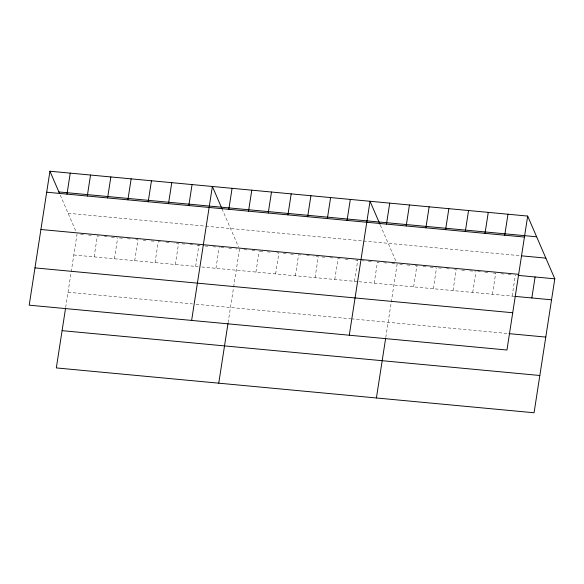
<?xml version="1.0" encoding="UTF-8"?>
<svg xmlns="http://www.w3.org/2000/svg" width="584" height="584" viewBox="0 0 584 584"><rect width="100%" height="100%" fill="white"/><g stroke="black" fill="none" stroke-linecap="round" stroke-linejoin="round"><path stroke-width="0.44" stroke-dasharray="2.92 2.19" d="M65.685 307.425L71.058 272.721M71.197 271.83L77.051 233.98M94.112 256.872L97.36 235.885L99.127 236.053M114.413 258.778L117.661 237.79M134.714 260.683L137.97 239.696L135.32 239.447M155.023 262.596L158.271 241.601L161.804 241.937M175.324 264.501L178.573 243.513L174.163 243.097M195.633 266.406L198.881 245.419M215.934 268.312L219.183 247.324M228.118 322.675L233.49 287.963M233.629 287.08L239.491 249.229L235.958 248.893M255.945 272.064L259.194 251.076M275.655 273.918L278.904 252.93L275.32 252.595M295.358 275.765L298.606 254.777L302.191 255.113M315.068 277.619L318.317 256.624L313.834 256.208M334.771 279.466L338.019 258.478L340.713 258.727M354.481 281.313L357.729 260.325L353.254 259.909M374.191 283.167L377.439 262.179L379.228 262.347M385.776 337.472L397.142 264.026L391.769 263.523M413.603 286.868L416.852 265.873M433.306 288.715L436.555 267.728M453.016 290.562L456.265 269.574L454.476 269.406M472.726 292.416L475.975 271.429M492.429 294.263L495.677 273.276L492.991 273.027M512.139 296.117L515.387 275.13M68.102 213.269L204.94 226.118M205.823 226.198L520.767 255.763M80.585 234.315L85.001 234.724M88.527 235.06L91.177 235.308M104.419 236.549L107.069 236.797M111.486 237.213L116.778 237.71M119.428 237.958L122.961 238.287M127.37 238.703L130.904 239.038M143.262 240.199L145.912 240.447M151.205 240.944L153.855 241.192M166.214 242.353L169.747 242.681M182.106 243.842L184.756 244.09M190.048 244.587L192.698 244.835M197.115 245.251L200.648 245.579M205.057 245.995L207.707 246.244M213.007 246.74L215.649 246.988M220.949 247.485L224.482 247.82M228.892 248.237L231.541 248.485M243.966 249.645L247.55 249.981M252.025 250.405L255.609 250.74M260.092 251.164L262.778 251.412M267.253 251.835L270.837 252.171M283.379 253.346L286.065 253.602M290.547 254.018L294.132 254.354M306.673 255.536L309.359 255.785M321.901 256.967L325.485 257.303M329.96 257.719L332.646 257.975M345.188 259.15L348.772 259.486M362.211 260.749L364 260.917M368.482 261.333L372.059 261.676M383.71 262.763L387.287 263.099M399.828 264.282L402.522 264.53M406.997 264.953L410.581 265.289M415.056 265.705L418.64 266.048M423.123 266.465L426.707 266.8M430.284 267.136L435.664 267.64M438.35 267.895L441.935 268.231M446.41 268.655L449.994 268.99M461.637 270.078L465.222 270.414M469.704 270.837L475.077 271.341M477.763 271.596L480.449 271.845M484.932 272.268L488.516 272.604M501.05 273.779L503.744 274.035M508.219 274.451L511.803 274.787M73.803 254.967L198.275 266.654M201.808 266.983L358.065 281.649M358.963 281.736L513.927 296.285M68.036 292.248L192.508 303.928M196.042 304.264L350.502 318.762M351.4 318.842L508.16 333.559M380.337 225.147L395.821 260.96M222 208.765L238.491 246.93M60.254 195.1L76.059 231.68"/><path stroke-width="0.88" d="M49.939 171.229L29.2 305.176L506.949 350.02L527.681 216.073L49.939 171.229L59.568 193.516M66.992 194.122L70.241 173.134M65.547 308.323L56.32 367.927L534.061 412.771L554.8 278.823L527.681 216.073M87.293 196.027L90.542 175.039M107.602 197.932L110.85 176.945M127.903 199.838L131.152 178.85M148.205 201.743L151.46 180.755M168.513 203.648L171.762 182.661M188.814 205.561L192.063 184.566M191.632 320.419L212.372 186.478L222 208.765M228.826 209.313L232.074 188.325M218.752 383.177L227.979 323.572M248.536 211.16L251.784 190.172M268.238 213.014L271.494 192.026M287.948 214.861L291.197 193.873M307.659 216.715L310.907 195.728M327.361 218.562L330.61 197.574M347.071 220.416L350.32 199.421M349.29 335.223L370.022 201.276L380.001 224.351M386.484 224.11L389.732 203.123M376.41 397.974L385.637 338.37M406.194 225.964L409.442 204.977M425.897 227.811L429.145 206.824M445.607 229.665L448.855 208.671M465.309 231.512L468.558 210.525M485.019 233.359L488.268 212.372M504.729 235.213L507.978 214.226M531.841 297.964L535.09 276.977M58.882 191.939L536.63 236.783M46.684 192.216L524.432 237.06M521.665 255.85L545.85 258.121M40.916 229.49L518.665 274.334M518.074 275.378L554.8 278.823M514.825 296.365L551.551 299.811M34.974 267.895L512.716 312.747M509.051 333.639L545.777 337.092M62.086 330.654L539.835 375.497"/></g></svg>
